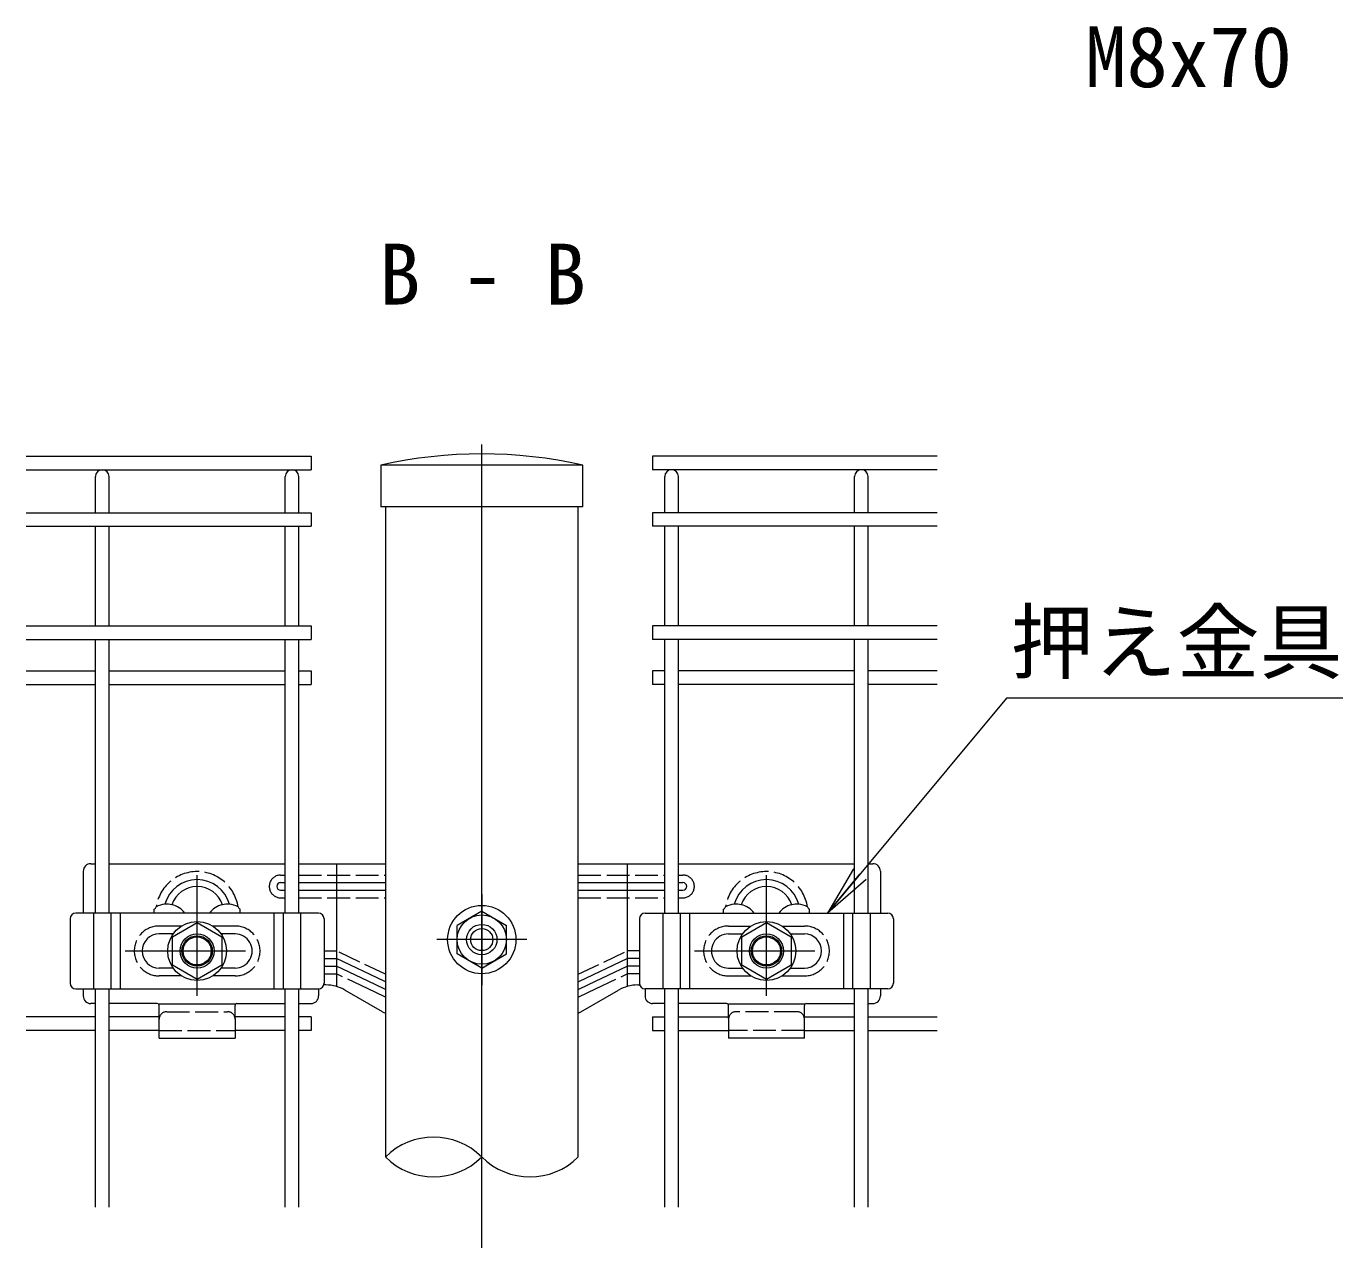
# Model space of a CAD drawing. Units: millimetres, scale not verified. Extents: x -4200 to 4200, y -2970 to 2970.
# Drawn here: x 1381 to 2421, y -318 to 648 of the extents above; entities that cross this region are included whole.
import ezdxf
from ezdxf.enums import TextEntityAlignment as Align

# ---------------------------------------------------------------- set-up
doc = ezdxf.new("R2010")
doc.units = ezdxf.units.MM
doc.header["$LTSCALE"] = 20
doc.linetypes.add('DASHED', pattern=[7.5, 6, -1.5])
doc.linetypes.add('USER1', pattern=[50.8, 31.75, -6.35, 6.35, -6.35])
for name, color, linetype, lineweight in [('0-0_D-TTL-TXT', 7, 'Continuous', 18), ('0-2_D-STR-DIM', 7, 'Continuous', 9), ('0-3_0', 7, 'Continuous', 9), ('0-6_D-STR1', 1, 'Continuous', 18), ('0-8_D-BMK', 2, 'USER1', 13), ('0-9_D-STR2', 7, 'Continuous', 9), ('0-B_D-STR3', 3, 'Continuous', 13), ('0-C_D-STR-TXT', 7, 'Continuous', 9)]:
    doc.layers.add(name, color=color, linetype=linetype, lineweight=lineweight)
doc.styles.add('ＭＳ ゴシック', font='')
doc.styles.get('ＭＳ ゴシック').set_extended_font_data('MS Gothic')

# ---------------------------------------------------------------- blocks, each defined once
blk = doc.blocks.new('U35')
at = {"layer": '0-8_D-BMK'}
for p, q in [((-1500, -295.8), (-1500, 426)), ((1500, -295.8), (1500, 426)), ((0, 240), (0, -240)), ((236.5, 0), (-236.5, 0)), ((-1880, -60), (-1120, -60)), ((1120, -60), (1880, -60))]:
    blk.add_line(p, q, dxfattribs=at)
at = {"layer": '0-B_D-STR3'}
for p, q in [((-2100, 360), (-2100, 140)), ((-2060, 400), (-2036, 400)), ((-1964, 400), (-1036, 400)), ((-964, 400), (-508, 400)), ((-766.3, 400), (-766.3, -247)), ((508, 400), (964, 400)), ((766.3, 400), (766.3, -247)), ((1036, 400), (1964, 400)), ((2036, 400), (2060, 400)), ((2100, 360), (2100, 140)), ((-1060, 300), (-1036, 300)), ((-964, 300), (-508, 300)), ((508, 300), (964, 300)), ((1036, 300), (1060, 300)), ((-1060, 260), (-1036, 260)), ((-964, 260), (-508, 260)), ((508, 260), (964, 260)), ((1036, 260), (1060, 260)), ((-861, 140), (-2139, 140)), ((-2045.5, 140), (-2045.5, -260)), ((-1954, 140), (-1954, -260)), ((-1905, 140), (-1905, -260)), ((-1726, 140), (-1726, 160)), ((-1274, 140), (-1274, 160)), ((-1095, 140), (-1095, -260)), ((-1046, 140), (-1046, -260)), ((-954.5, 140), (-954.5, -260)), ((0, 150), (-130, 74.9)), ((0, 150), (130, 74.9)), ((861, 140), (2139, 140)), ((954.5, 140), (954.5, -260)), ((1046, 140), (1046, -260)), ((1095, 140), (1095, -260)), ((1274, 140), (1274, 160)), ((1726, 140), (1726, 160)), ((1905, 140), (1905, -260)), ((1954, 140), (1954, -260)), ((2045.5, 140), (2045.5, -260)), ((-2169, 110), (-2169, -230)), ((-831, 110), (-831, -230)), ((-130, -74.9), (-130, 74.9)), ((130, -74.9), (130, 74.9)), ((831, 110), (831, -230)), ((2169, 110), (2169, -230)), ((-1626.2, 30), (-1700, 30)), ((-1300, 30), (-1373.8, 30)), ((1300, 30), (1373.8, 30)), ((1626.2, 30), (1700, 30)), ((-831, -100), (-766.3, -100)), ((0, -150), (-130, -74.9)), ((0, -150), (130, -74.9)), ((831, -100), (766.3, -100)), ((-1626.2, -150), (-1700, -150)), ((-1300, -150), (-1373.8, -150)), ((-831, -140), (-766.3, -140)), ((831, -140), (766.3, -140)), ((1300, -150), (1373.8, -150)), ((1626.2, -150), (1700, -150)), ((-2139, -260), (-861, -260)), ((-2100, -260), (-2100, -297.3)), ((-860, -260), (-860, -297.3)), ((-821.3, -239.3), (-832.5, -239.3)), ((-522.5, -381.2), (-721.1, -266.2)), ((522.5, -381.2), (721.1, -266.2)), ((821.3, -239.3), (832.5, -239.3)), ((860, -260), (860, -297.3)), ((2139, -260), (861, -260)), ((2100, -260), (2100, -297.3)), ((-2036, -337.3), (-2060, -337.3)), ((-1710, -337.3), (-1964, -337.3)), ((-1300, -340), (-1700, -340)), ((-1290, -337.3), (-1036, -337.3)), ((-963.2, -337.3), (-900, -337.3)), ((964, -337.3), (900, -337.3)), ((1290, -337.3), (1036, -337.3)), ((1700, -340), (1300, -340)), ((1710, -337.3), (1964, -337.3)), ((2036, -337.3), (2060, -337.3)), ((-1700, -416.4), (-1700, -347.3)), ((-1300, -416.4), (-1300, -347.3)), ((1300, -416.4), (1300, -347.3)), ((1700, -416.4), (1700, -347.3)), ((-1700, -520), (-1700, -416.4)), ((-1300, -416.4), (-1300, -520)), ((1300, -416.4), (1300, -520)), ((1700, -520), (1700, -416.4)), ((-1700, -520), (-1300, -520)), ((1700, -520), (1300, -520))]:
    blk.add_line(p, q, dxfattribs=at)
at = {"layer": '0-B_D-STR3', "linetype": 'DASHED'}
for p, q in [((-1060, 340), (-1036, 340)), ((-964, 340), (-508, 340)), ((508, 340), (964, 340)), ((1036, 340), (1060, 340)), ((-1060, 220), (-1036, 220)), ((-964, 220), (-508, 220)), ((508, 220), (964, 220)), ((1036, 220), (1060, 220)), ((-1582, 71.5), (-1700, 71.5)), ((-1300, 71.5), (-1418, 71.5)), ((1300, 71.5), (1418, 71.5)), ((1582, 71.5), (1700, 71.5)), ((-831, -60), (-766.3, -60)), ((-508, -182.9), (-766.3, -60)), ((508, -182.9), (766.3, -60)), ((831, -60), (766.3, -60)), ((-1582, -191.5), (-1700, -191.5)), ((-1300, -191.5), (-1418, -191.5)), ((-831, -180), (-766.3, -180)), ((831, -180), (766.3, -180)), ((1300, -191.5), (1418, -191.5)), ((1582, -191.5), (1700, -191.5)), ((-1660, -380), (-1340, -380)), ((1660, -380), (1340, -380)), ((-1700, -480), (-1300, -480)), ((1700, -480), (1300, -480))]:
    blk.add_line(p, q, dxfattribs=at)
at = {"layer": '0-B_D-STR3'}
for points in [[(-1370, -135.1), (-1500, -210.1), (-1630, -135.1), (-1630, 15.1), (-1500, 90.1), (-1370, 15.1)], [(1630, -135.1), (1500, -210.1), (1370, -135.1), (1370, 15.1), (1500, 90.1), (1630, 15.1)]]:
    blk.add_lwpolyline(points, close=True, dxfattribs=at)
for points in [[(-508, -222.9), (-514.1, -220), (-766.3, -100)], [(508, -222.9), (514.1, -220), (766.3, -100)], [(-508, -262.9), (-514.1, -260), (-598.2, -220), (-766.3, -140)], [(508, -262.9), (514.1, -260), (598.2, -220), (766.3, -140)]]:
    blk.add_lwpolyline(points, dxfattribs=at)
at = {"layer": '0-B_D-STR3', "linetype": 'DASHED'}
for points in [[(-508, -302.9), (-514.1, -300), (-598.2, -260), (-766.3, -180)], [(508, -302.9), (514.1, -300), (598.2, -260), (766.3, -180)]]:
    blk.add_lwpolyline(points, dxfattribs=at)
at = {"layer": '0-B_D-STR3'}
for centre, radius in [((0, 0), 180), ((-1500, -60), 155), ((0, 0), 130), ((0, 0), 80), ((1500, -60), 155), ((-1500, -60), 90), ((-1500, -60), 80), ((-1500, -60), 74), ((0, 0), 58.4), ((1500, -60), 90), ((1500, -60), 80), ((1500, -60), 74)]:
    blk.add_circle(centre, radius, dxfattribs=at)
for centre, radius, start, end in [((-2060, 360), 40, 90, 180), ((2060, 360), 40, 0, 90), ((-1500, 140), 176, 90, 164.83919), ((-1500, 140), 140, 90, 161.88318), ((-1500, 140), 176, 15.16081, 90), ((-1500, 140), 140, 18.11682, 90), ((-1060, 280), 20, 90, 180), ((-1060, 280), 20, 180, 270), ((1060, 280), 20, 0, 90), ((1060, 280), 20, 270, 0), ((1500, 140), 176, 90, 164.83919), ((1500, 140), 140, 90, 161.88318), ((1500, 140), 176, 15.16081, 90), ((1500, 140), 140, 18.11682, 90), ((-2139, 110), 30, 90, 180), ((-1735.1, 177.8), 20, 297.00649, 344.38101), ((-1659.5, 66.5), 120, 94.96654, 117.99904), ((-1659.5, 66.5), 120, 77.27818, 94.96654), ((-1659.5, 66.5), 120, 37.78277, 77.27818), ((-1340.5, 66.5), 120, 102.72182, 142.21723), ((-1340.5, 66.5), 120, 85.03346, 102.72182), ((-1340.5, 66.5), 120, 62.00096, 85.03346), ((-1264.9, 177.8), 20, 195.61899, 242.99351), ((-861, 110), 30, 0, 90), ((861, 110), 30, 90, 180), ((1264.9, 177.8), 20, 297.00649, 344.38101), ((1340.5, 66.5), 120, 94.96654, 117.99904), ((1340.5, 66.5), 120, 77.27818, 94.96654), ((1340.5, 66.5), 120, 37.78277, 77.27818), ((1659.5, 66.5), 120, 102.72182, 142.21723), ((1659.5, 66.5), 120, 85.03346, 102.72182), ((1659.5, 66.5), 120, 62.00096, 85.03346), ((1735.1, 177.8), 20, 195.61899, 242.99351), ((2139, 110), 30, 0, 90), ((-1700, -60), 90, 90, 180), ((-1670, -32), 70, 54.69388, 62.36991), ((-1330, -32), 70, 117.63009, 125.30612), ((-1300, -60), 90, 269.99997, 90), ((1300, -60), 90, 90, 270.00003), ((1330, -32), 70, 54.69388, 62.36991), ((1670, -32), 70, 117.63009, 125.30612), ((1700, -60), 90, 0, 90), ((-1700, -60), 90, 180, 270), ((1700, -60), 90, 270, 0), ((-2139, -230), 30, 180, 270), ((-861, -230), 30, 270, 360), ((-821.3, -439.3), 200, 59.9273, 90.00002), ((821.3, -439.3), 200, 89.99998, 120.0727), ((861, -230), 30, 180, 270), ((2139, -230), 30, 270, 0), ((-2060, -297.3), 40, 180, 270), ((-1710, -347.3), 10, 0, 90), ((-1290, -347.3), 10, 90, 180), ((-900, -297.3), 40, 270, 0.00004), ((900, -297.3), 40, 179.99996, 270), ((1290, -347.3), 10, 0, 90), ((1710, -347.3), 10, 90, 180), ((2060, -297.3), 40, 270, 0), ((-452.4, -260), 140, 239.9273, 246.5967), ((452.4, -260), 140, 293.4033, 300.0727)]:
    blk.add_arc(centre, radius, start, end, dxfattribs=at)
at = {"layer": '0-B_D-STR3', "linetype": 'DASHED'}
for centre, radius, start, end in [((-1500, 140), 218.2, 90, 171.45333), ((-1500, 140), 218.2, 8.54667, 90), ((1500, 140), 218.2, 90, 171.45333), ((1500, 140), 218.2, 8.54667, 90), ((-1060, 280), 60, 160.52878, 180), ((-1060, 280), 60, 180, 199.47122), ((-1060, 280), 60, 90, 160.52878), ((1060, 280), 60, 19.47122, 90), ((1060, 280), 60, 0, 19.47122), ((1060, 280), 60, 340.52878, 0), ((-1060, 280), 60, 199.47122, 270), ((1060, 280), 60, 270, 340.52878), ((-1700, -60), 131.5, 90, 270), ((-1300, -60), 131.5, 270, 90), ((1300, -60), 131.5, 90, 270), ((1700, -60), 131.5, 270, 90), ((-1660, -420), 40, 90, 180), ((-1340, -420), 40, 0, 90), ((1340, -420), 40, 90, 180), ((1660, -420), 40, 0, 90)]:
    blk.add_arc(centre, radius, start, end, dxfattribs=at)
blk = doc.blocks.new('_Open')
at = {"layer": '0-3_0'}
blk.add_line((-20, 3.33), (0, 0), dxfattribs=at)
blk.add_lwpolyline([(-20, -3.33), (0, 0), (-20, 0)], dxfattribs=at)

msp = doc.modelspace()

# ---------------------------------------------------------------- linework, layer by layer
at = {"layer": '0-2_D-STR-DIM'}
for centre, start, end in [((1702.65, -284.69), 45.18146, 134.81854), ((1702.65, -208), 225.18146, 314.81854), ((1778.85, -208), 225.18146, 314.81854)]:
    msp.add_arc(centre, 54.05, start, end, dxfattribs=at)
at = {"layer": '0-6_D-STR1'}
for p, q in [((1820.55, 300.55), (1660.95, 300.55)), ((1660.95, 300.55), (1660.95, 267.55)), ((1820.55, 267.55), (1820.55, 300.55)), ((1820.55, 267.55), (1660.95, 267.55)), ((1664.55, 267.55), (1664.55, -246.35)), ((1816.95, -246.35), (1816.95, 267.55))]:
    msp.add_line(p, q, dxfattribs=at)
msp.add_arc((1740.75, -48.73), 358.28, 77.13052, 102.86948, dxfattribs=at)
at = {"layer": '0-8_D-BMK'}
msp.add_line((1740.75, -318.03), (1740.75, 336.55), dxfattribs=at)
at = {"layer": '0-9_D-STR2'}
for p, q in [((1380.75, 307.75), (1605.75, 307.75)), ((1605.75, 307.75), (1605.75, 296.95)), ((2100.75, 307.75), (1875.75, 307.75)), ((1875.75, 307.75), (1875.75, 296.95)), ((1380.75, 296.95), (1605.75, 296.95)), ((1435.35, 263.05), (1435.35, 291.55)), ((1446.15, 263.05), (1446.15, 291.55)), ((1585.35, 263.05), (1585.35, 291.55)), ((1596.15, 263.05), (1596.15, 291.55)), ((2100.75, 296.95), (1875.75, 296.95)), ((1885.35, 263.05), (1885.35, 291.55)), ((1896.15, 263.05), (1896.15, 291.55)), ((2035.35, 263.05), (2035.35, 291.55)), ((2046.15, 263.05), (2046.15, 291.55)), ((1380.75, 263.05), (1605.75, 263.05)), ((1605.75, 263.05), (1605.75, 252.25)), ((2100.75, 263.05), (1875.75, 263.05)), ((1875.75, 263.05), (1875.75, 252.25)), ((1380.75, 252.25), (1605.75, 252.25)), ((1435.35, 173.65), (1435.35, 252.25)), ((1446.15, 173.65), (1446.15, 252.25)), ((1585.35, 173.65), (1585.35, 252.25)), ((1596.15, 173.65), (1596.15, 252.25)), ((2100.75, 252.25), (1875.75, 252.25)), ((1885.35, 173.65), (1885.35, 252.25)), ((1896.15, 173.65), (1896.15, 252.25)), ((2035.35, 173.65), (2035.35, 252.25)), ((2046.15, 173.65), (2046.15, 252.25)), ((1380.75, 173.65), (1605.75, 173.65)), ((1605.75, 173.65), (1605.75, 162.85)), ((2100.75, 173.65), (1875.75, 173.65)), ((1875.75, 173.65), (1875.75, 162.85)), ((1380.75, 162.85), (1605.75, 162.85)), ((1435.35, -53.45), (1435.35, 162.85)), ((1446.15, -53.45), (1446.15, 162.85)), ((1585.35, -53.45), (1585.35, 162.85)), ((1596.15, -53.45), (1596.15, 162.85)), ((2100.75, 162.85), (1875.75, 162.85)), ((1885.35, -53.45), (1885.35, 162.85)), ((1896.15, -53.45), (1896.15, 162.85)), ((2035.35, -53.45), (2035.35, 162.85)), ((2046.15, -53.45), (2046.15, 162.85)), ((1380.75, 138.08), (1435.35, 138.08)), ((1446.15, 138.08), (1585.35, 138.08)), ((1596.15, 138.08), (1605.75, 138.08)), ((1605.75, 138.08), (1605.75, 127.28)), ((1885.35, 138.08), (1875.75, 138.08)), ((1875.75, 138.08), (1875.75, 127.28)), ((2035.35, 138.08), (1896.15, 138.08)), ((2100.75, 138.08), (2046.15, 138.08)), ((1380.75, 127.28), (1435.35, 127.28)), ((1446.15, 127.28), (1585.35, 127.28)), ((1596.15, 127.28), (1605.75, 127.28)), ((1885.35, 127.28), (1875.75, 127.28)), ((2035.35, 127.28), (1896.15, 127.28)), ((2100.75, 127.28), (2046.15, 127.28)), ((1435.35, -285.95), (1435.35, -113.45)), ((1446.15, -285.95), (1446.15, -113.45)), ((1585.35, -285.95), (1585.35, -113.45)), ((1596.15, -285.95), (1596.15, -113.45)), ((1885.35, -285.95), (1885.35, -113.45)), ((1896.15, -285.95), (1896.15, -113.45)), ((2035.35, -285.95), (2035.35, -113.45)), ((2046.15, -285.95), (2046.15, -113.45)), ((1435.35, -135.65), (1380.75, -135.65)), ((1486.03, -135.65), (1446.15, -135.65)), ((1585.35, -135.65), (1545.47, -135.65)), ((1605.75, -135.65), (1596.15, -135.65)), ((1605.75, -135.65), (1605.75, -146.45)), ((1875.75, -135.65), (1885.35, -135.65)), ((1875.75, -135.65), (1875.75, -146.45)), ((1896.15, -135.65), (1936.03, -135.65)), ((1995.47, -135.65), (2035.35, -135.65)), ((2046.15, -135.65), (2100.75, -135.65)), ((1435.35, -146.45), (1380.75, -146.45)), ((1485.75, -146.45), (1446.15, -146.45)), ((1585.35, -146.45), (1545.75, -146.45)), ((1605.75, -146.45), (1596.15, -146.45)), ((1875.75, -146.45), (1885.35, -146.45)), ((1896.15, -146.45), (1935.75, -146.45)), ((1995.75, -146.45), (2035.35, -146.45)), ((2046.15, -146.45), (2100.75, -146.45))]:
    msp.add_line(p, q, dxfattribs=at)
for centre in [(1440.75, 291.55), (1590.75, 291.55), (1890.75, 291.55), (2040.75, 291.55)]:
    msp.add_arc(centre, 5.4, 0, 180, dxfattribs=at)
at = {"layer": '0-C_D-STR-TXT'}
msp.add_lwpolyline([(2421.16, 116.33), (2155.49, 116.33), (2015.19, -51.91)], dxfattribs=at)

# ---------------------------------------------------------------- block references
at = {"layer": '0-2_D-STR-DIM', "xscale": 0.15, "yscale": 0.15}
msp.add_blockref('U35', (1740.75, -74.45), dxfattribs=at)
at = {"layer": '0-C_D-STR-TXT', "xscale": 2, "yscale": 2, "rotation": 230.17293}
msp.add_blockref('_Open', (2013.91, -53.45), dxfattribs=at)

# ---------------------------------------------------------------- texts
at = {"layer": '0-0_D-TTL-TXT', "style": 'ＭＳ ゴシック'}
msp.add_text('B - B', height=48.09, dxfattribs=at).set_placement((1659.53, 413.18), align=Align.BOTTOM_LEFT)
at = {"layer": '0-C_D-STR-TXT', "style": 'ＭＳ ゴシック'}
for s, p in [('M8x70', (2217.58, 585.03)), ('押え金具', (2158.72, 122.34))]:
    msp.add_text(s, height=48.09, dxfattribs=at).set_placement(p, align=Align.BOTTOM_LEFT)

doc.saveas('drawing.dxf')
